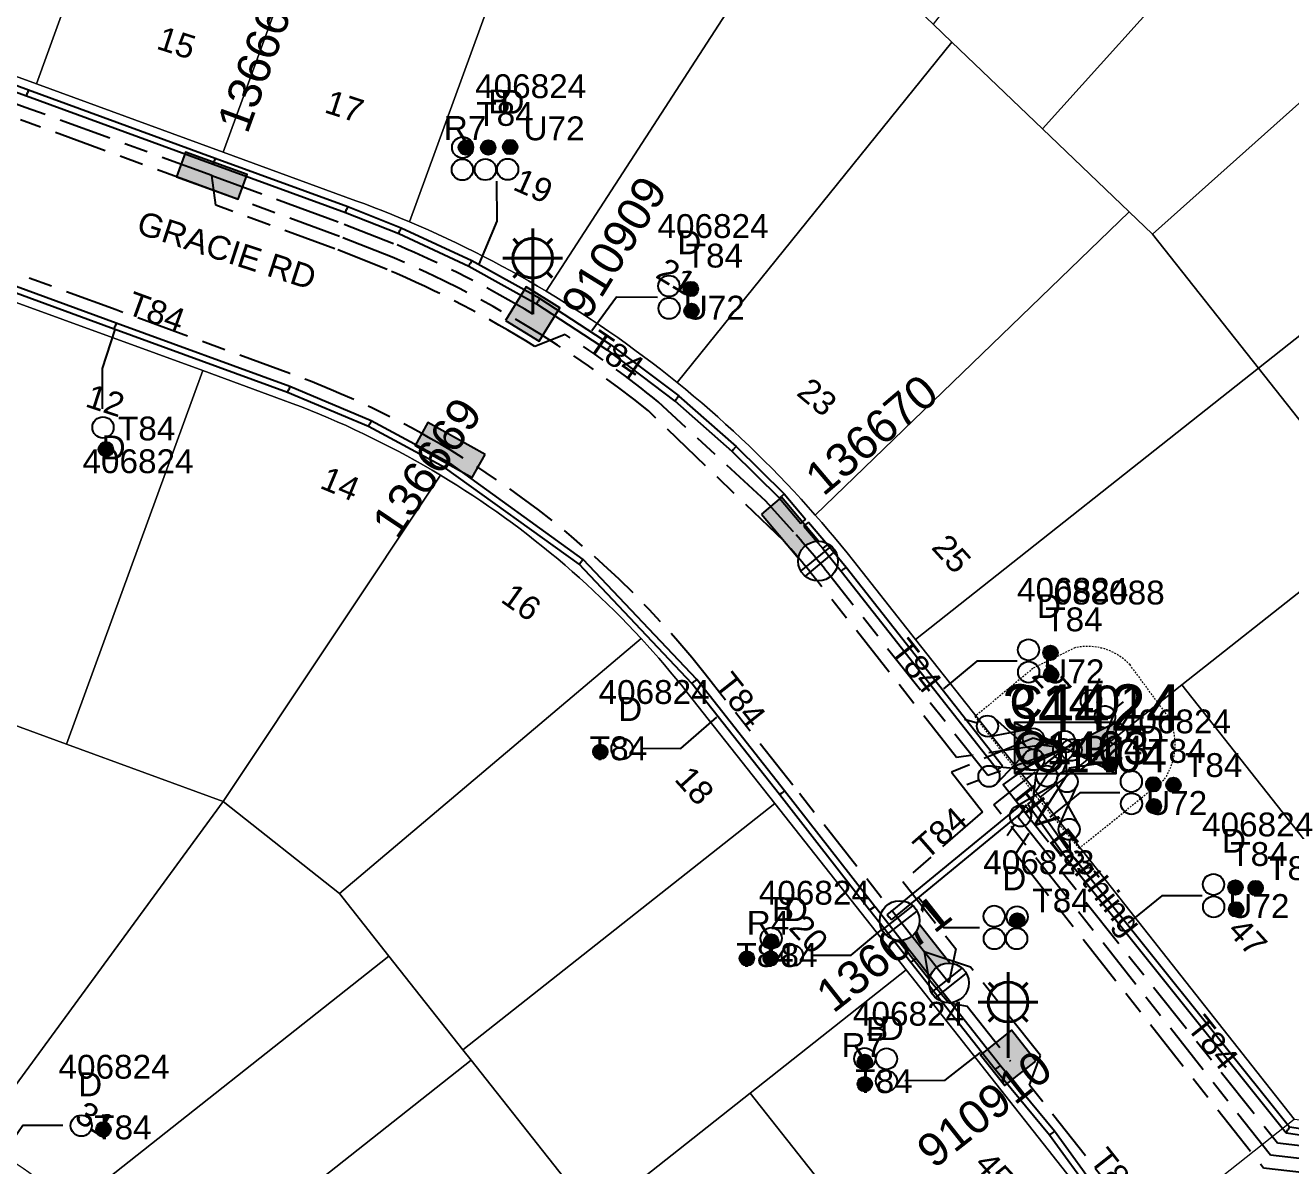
# Model space of a CAD drawing. Header units: metres. Extents: x 289087 to 291245, y 6227587 to 6229773.
# Drawn here: x 290317.5 to 290413, y 6228969.1 to 6229055.2 of the extents above; entities that cross this region are included whole.
import ezdxf
from ezdxf.enums import TextEntityAlignment as Align

# ---------------------------------------------------------------- set-up
doc = ezdxf.new("R2010")
doc.units = ezdxf.units.M
for name, pattern in [('Cable Exist UG', [8.2, 4, -1.2, 1.8, -1.2]), ('HIDDEN', [0.375, 0.25, -0.125]), ('HIDDEN2', [0.1875, 0.125, -0.0625])]:
    doc.linetypes.add(name, pattern=pattern)
for name, color, linetype in [('_User Ducts Config', 7, 'Continuous'), ('Duct_SP_EXT', 7, 'Continuous'), ('Equip_HV_EXT', 7, 'Continuous'), ('Equip_LV_EXT', 7, 'Continuous'), ('Equip_SP_SL_EXT', 7, 'Continuous'), ('Mains_HV_EXT', 7, 'Continuous'), ('Mains_LV_EXT', 7, 'Continuous'), ('Mains_LV_SL_EXT', 7, 'Continuous'), ('Sub_SP_EXT', 7, 'Continuous'), ('SupportsUG_SP_LV_EXT', 7, 'Continuous'), ('SupportsUG_SP_LV_SL_EXT', 7, 'Continuous')]:
    doc.layers.add(name, color=color, linetype=linetype)
for name, color, linetype, lineweight in [('Cadastre Land Parcels_SP_EXT', 9, 'Continuous', 5), ('Cadastre Other Property_SP_EXT', 9, 'HIDDEN', 5), ('Cadastre Roads_SP_EXT', 9, 'Continuous', 5)]:
    doc.layers.add(name, color=color, linetype=linetype, lineweight=lineweight)
doc.styles.add('COLUMN_LABEL', font='arial.ttf')
doc.styles.add('iecARIAL', font='arial.ttf', dxfattribs={"height": 2})
doc.styles.add('POLE_LABEL', font='arial.ttf')
doc.styles.get("Standard").update_dxf_attribs({"font": 'arial.ttf'})
doc.styles.add('SWITCH_LABEL', font='arial.ttf', dxfattribs={"height": 2.5})
doc.linetypes.add('Cable E UG', pattern='A,6,-0.5,["E",Standard,S=1.7,R=0,X=0.5,Y=-1],-2.9', length=9.4)

# ---------------------------------------------------------------- blocks, each defined once
blk = doc.blocks.new('SUB_PADMOUNT_EXT')
for points in [[(0, 0), (-3.84, 1.92), (-3.84, -1.92)], [(0, 0), (3.84, 1.92), (3.84, -1.92)]]:
    blk.add_hatch(color=256).paths.add_polyline_path(points)
for p, q in [((3.84, 1.92), (-3.84, -1.92)), ((-3.84, 1.92), (3.84, -1.92))]:
    blk.add_line(p, q)
blk.add_lwpolyline([(-3.84, -1.92), (3.84, -1.92), (3.84, 1.92), (-3.84, 1.92)], close=True)
for tag, height, flags, p in [('ASSET_NUM', 3.5, 8, (2, 2)), ('STREET_CODE', 0.2, 9, (1.5, 0)), ('OPERATING_VOLTAGE', 0.2, 9, (1.5, -0.6)), ('ORIENTATION', 0.2, 9, (1.5, -0.8)), ('OWNED_BY', 0.2, 9, (1.5, -1)), ('CONSTRUCTED_VOLTAGE', 0.2, 9, (1.5, -0.2)), ('NO_PHASES', 0.2, 9, (1.5, -0.4)), ('OPERATED_BY', 0.2, 9, (1.5, -1.2)), ('SECONDARY_VOLTAGE', 0.2, 9, (1.5, -1.6)), ('STATE', 0.2, 9, (1.5, -1.8)), ('MAINTAINED_BY', 0.2, 9, (1.5, -1.4)), ('PARENT', 0.2, 9, (1.5, -2)), ('SUBSTATION_TYPE', 0.2, 9, (1.5, -2.2)), ('USAGE', 0.2, 9, (1.5, -2.4)), ('LEGEND', 0.2, 9, (1.5, -2.6)), ('LOCATION', 0.2, 9, (1.5, -2.8)), ('Z', 0.2, 1, (1.5, -3.6)), ('STREETNAME', 0.2, 9, (1.5, -3)), ('SUBURB', 0.2, 9, (1.5, -3.2)), ('NOTES', 0.2, 9, (1.5, -3.4))]:
    blk.add_attdef(tag, text='', height=height, dxfattribs=dict(flags=flags)).set_placement(p, align=Align.MIDDLE_LEFT)
blk = doc.blocks.new('COLUMN_EXT')
blk.add_hatch(color=256).paths.add_polyline_path([(-1.485, 1.485), (-1.485, -1.485), (1.485, -1.485), (1.485, 1.485)])
blk.add_lwpolyline([(-1.485, -1.485), (1.485, -1.485), (1.485, 1.485), (-1.485, 1.485)], close=True)
for tag, height, style, flags, p in [('ASSET_NUM', 2.5, 'COLUMN_LABEL', 8, (2, 2)), ('STRUCTURE_PLANT_NUMBER', 0.2, 'POLE_LABEL', 9, (1.813, 0.031)), ('STREET_CODE', 0.2, 'COLUMN_LABEL', 9, (1.813, -0.2))]:
    blk.add_attdef(tag, text='', height=height, dxfattribs=dict(style=style, flags=flags)).set_placement(p, align=Align.MIDDLE_LEFT)
at = {"flags": 9}
for tag, p in [('OWNED_BY', (1.813, -0.6)), ('STATE', (1.813, -0.8)), ('COLUMN_TYPE', (1.813, -0.4)), ('USAGE', (1.813, -1)), ('STREETNAME', (1.813, -1.6)), ('SUBURB', (1.813, -1.8)), ('LEGEND', (1.813, -1.2)), ('LOCATION', (1.813, -1.4)), ('NOTES', (1.813, -2))]:
    blk.add_attdef(tag, text='', height=0.2, dxfattribs=at).set_placement(p, align=Align.MIDDLE_LEFT)
at = {"flags": 1}
blk.add_attdef('Z', (1.813, -2.351), '', height=0.2, dxfattribs=at)
blk = doc.blocks.new('PILLAR_EXT')
blk.add_hatch(color=256).paths.add_polyline_path([(-2.475, 0.99), (-2.475, -0.99), (2.475, -0.99), (2.475, 0.99)])
blk.add_lwpolyline([(-2.475, -0.99), (2.475, -0.99), (2.475, 0.99), (-2.475, 0.99)], close=True)
at = {"style": 'iecARIAL', "flags": 8}
blk.add_attdef('ASSET_NUM', (1.5, 3.5), '', height=2.5, dxfattribs=at)
for tag, p, flags in [('OWNED_BY', (0, -0.2), 9), ('STATE', (0, -0.4), 9), ('SUPPORT_TYPE', (0, -0.6), 9), ('USAGE', (0, -0.8), 9), ('LEGEND', (0, -1), 9), ('STREETNAME', (0, -1.8), 9), ('SUBURB', (0, -2), 1), ('LOCATION', (0, -1.2), 9), ('NOTES', (0, -1.4), 9), ('PARENT', (0, -1.6), 9)]:
    blk.add_attdef(tag, p, '', height=0.2, dxfattribs=dict(flags=flags))
blk = doc.blocks.new('DUCT_EXT')
blk.add_circle((0, 0.8), 0.8)
at = {"flags": 1}
blk.add_attdef('Z', (0, 0), '', height=0.2, dxfattribs=at)
at = {"flags": 9}
for tag, p in [('DUCT_CODE', (0, 0)), ('XSECT_TYPE', (0, -0.2)), ('STATE', (0, -0.6)), ('FB_REFERENCE', (0, -0.4)), ('NOTES', (0, -0.8))]:
    blk.add_attdef(tag, text='', height=0.2, dxfattribs=at).set_placement(p, align=Align.MIDDLE_LEFT)
blk = doc.blocks.new('SL_LANTERN_EXT')
at = {"lineweight": 40}
for p, q in [((0, 1.968), (0, 6.468)), ((-1.459, 5.676), (-1.061, 5.278)), ((1.458, 5.676), (1.06, 5.278)), ((-2.25, 4.218), (2.25, 4.218)), ((-1.459, 2.759), (-1.061, 3.157)), ((1.458, 2.759), (1.06, 3.157)), ((0, 0), (0, 2.721))]:
    blk.add_line(p, q, dxfattribs=at)
blk.add_circle((0, 4.218), 1.5, dxfattribs=at)
at = {"style": 'iecARIAL', "flags": 9}
blk.add_attdef('ASSET_NUM', (1.5, 1.5), '', height=2.5, dxfattribs=at)
for tag, p, height, flags in [('CONSTRUCTED_VOLTAGE', (0.981, -0.653), 0.2, 9), ('CONTROL_TYPE', (0.981, -0.853), 0.2, 9), ('LANTERN_PURPOSE', (0.981, -1.053), 0.2, 9), ('LNUMBER', (2.181, -3.253), 2.5, 8), ('OPERATING_VOLTAGE', (0.981, -1.653), 0.2, 9), ('ORIENTATION', (0.981, -1.853), 0.2, 9), ('OWNED_BY', (0.981, -2.053), 0.2, 9), ('LANTERN_TYPE', (0.981, -1.253), 0.2, 9), ('NO_PHASES', (0.981, -1.453), 0.2, 9), ('STATE', (0.981, -2.253), 0.2, 9), ('CEXIST', (0.981, -2.653), 0.2, 9), ('CNEW', (0.981, -2.853), 0.2, 9), ('CNUMBER', (0.981, -3.053), 0.2, 9), ('USAGE', (0.981, -2.453), 0.2, 9), ('CREMOVE', (0.981, -3.253), 0.2, 9), ('CREPLACE', (0.981, -3.453), 0.2, 9), ('LKINGHEIGHT', (0.981, -3.653), 0.2, 9), ('LBRACKET', (0.981, -3.853), 0.2, 9), ('LBRACKETVOCAB', (0.981, -4.053), 0.2, 9), ('LCATEGORY', (0.981, -4.253), 0.2, 9), ('LCHARGE1', (0.981, -4.453), 0.2, 9), ('LCHARGE1PERCENT', (0.981, -4.653), 0.2, 9), ('LCHARGE2', (0.981, -4.853), 0.2, 9), ('LCHARGE2PERCENT', (0.981, -5.053), 0.2, 9), ('LCHARGE3', (0.981, -5.253), 0.2, 9), ('LCHARGE3PERCENT', (0.981, -5.453), 0.2, 9), ('LEXIST', (0.981, -5.653), 0.2, 9), ('LLAMP', (0.981, -5.853), 0.2, 9), ('LLAMPVOCAB', (0.981, -6.053), 0.2, 9), ('LMAST', (0.981, -6.253), 0.2, 9), ('LMASTVOCAB', (0.981, -6.453), 0.2, 9), ('LNEW', (0.981, -6.653), 0.2, 9), ('LANTNUMBER', (0.981, -6.853), 0.2, 9), ('LOUTREACH', (0.981, -7.253), 0.2, 9), ('LOUTREACHVOCAB', (0.981, -7.453), 0.2, 9), ('LRATECODE', (0.981, -7.653), 0.2, 9), ('LREMOVE', (0.981, -7.853), 0.2, 9), ('LREPLACE', (0.981, -8.053), 0.2, 9), ('LTYPE', (0.981, -8.253), 0.2, 9), ('LTYPEVOCAB', (0.981, -8.453), 0.2, 9), ('LEGEND', (0.981, -8.653), 0.2, 9), ('STREETNAME', (0.981, -9.253), 0.2, 9), ('SUBURB', (0.981, -9.453), 0.2, 1), ('LOCATION', (0.981, -8.853), 0.2, 9), ('NOTES', (0.981, -9.053), 0.2, 9)]:
    blk.add_attdef(tag, p, '', height=height, dxfattribs=dict(flags=flags))
blk = doc.blocks.new('LV_UG_DFUSE_CLOSED_EXT')
for points in [[(1, 0), (0, 0)], [(5.04, 0.726), (2.156, -0.717)], [(5.049, -0.707), (2.156, 0.717)], [(6.2, 0.013), (7.2, 0.013)]]:
    blk.add_lwpolyline(points)
for centre in [(1.8, 0), (5.4, 0.011)]:
    blk.add_circle(centre, 0.8)
at = {"flags": 9}
for tag, p in [('ACTUAL_STATUS', (0, 0)), ('OPERATING_VOLTAGE', (0, -0.6)), ('ORIENTATION', (0, -0.8)), ('STATE', (0, -1)), ('CONSTRUCTED_VOLTAGE', (0, -0.2)), ('NO_PHASES', (0, -0.4)), ('SWITCH_TYPE', (0, -1.2)), ('USAGE', (0, -1.4)), ('NOTES', (0, -1.6))]:
    blk.add_attdef(tag, text='', height=0.2, dxfattribs=at).set_placement(p, align=Align.MIDDLE_LEFT)
at = {"flags": 1}
blk.add_attdef('Z', (0, 0), '', height=0.2, dxfattribs=at)
blk = doc.blocks.new('LV_UG_LINKS_CLOSED_EXT')
blk.add_wipeout([(-1.056, 1.057), (-1.18, 0.916), (-1.286, 0.761), (-1.371, 0.594), (-1.435, 0.417), (-1.476, 0.234), (-1.493, 0.047), (-1.487, -0.14), (-1.458, -0.326), (-1.406, -0.506), (-1.331, -0.678), (-1.236, -0.839), (-1.121, -0.988), (-0.988, -1.12), (-0.84, -1.235), (-0.679, -1.331), (-0.506, -1.406), (-0.326, -1.458), (-0.141, -1.487), (0.047, -1.493), (0.233, -1.476), (0.416, -1.435), (0.593, -1.371), (0.76, -1.286), (0.915, -1.181), (1.056, -1.057), (1.18, -0.916), (1.286, -0.761), (1.371, -0.594), (1.435, -0.417), (1.476, -0.234), (1.493, -0.047), (1.487, 0.14), (1.458, 0.326), (1.406, 0.506), (1.331, 0.678), (1.236, 0.839), (1.121, 0.988), (0.988, 1.12), (0.84, 1.235), (0.679, 1.331), (0.506, 1.406), (0.326, 1.458), (0.141, 1.487), (-0.047, 1.493), (-0.233, 1.476), (-0.416, 1.435), (-0.593, 1.371), (-0.76, 1.286), (-0.915, 1.181)])
for p, q in [((-0.25, -1.479), (-0.25, 1.479)), ((0.25, -1.479), (0.25, 1.479))]:
    blk.add_line(p, q)
blk.add_circle((0, 0), 1.5)
at = {"flags": 9}
for tag, p in [('ACTUAL_STATUS', (0, 0)), ('OPERATING_VOLTAGE', (0, -0.6)), ('ORIENTATION', (0, -0.8)), ('STATE', (0, -1)), ('CONSTRUCTED_VOLTAGE', (0, -0.2)), ('NO_PHASES', (0, -0.4)), ('SWITCH_TYPE', (0, -1.2)), ('USAGE', (0, -1.4)), ('NOTES', (0, -1.6))]:
    blk.add_attdef(tag, text='', height=0.2, dxfattribs=at).set_placement(p, align=Align.MIDDLE_LEFT)
at = {"flags": 1}
blk.add_attdef('Z', (0, 0), '', height=0.2, dxfattribs=at)
blk = doc.blocks.new('SWG_HOLEC_SU_EXT')
blk.add_line((1.8, -2), (5.8, -2))
for points in [[(1, 0), (0, 0)], [(6.6, 0), (7.6, 0)]]:
    blk.add_lwpolyline(points)
for points in [[(1.8, -0.8, 1), (1.8, 0.8, 1)], [(5.8, -0.8, 1), (5.8, 0.8, 1)]]:
    blk.add_lwpolyline(points, format="xyb", close=True)
at = {"style": 'SWITCH_LABEL', "flags": 8}
blk.add_attdef('ASSET_NUM', text='', height=2.5, rotation=179.95437, dxfattribs=at).set_placement((-2.4, 0), align=Align.MIDDLE_LEFT)
at = {"flags": 1}
blk.add_attdef('Z', (0, 0), '', height=0.2, dxfattribs=at)
at = {"flags": 9}
for tag, p in [('ACTUAL_STATUS', (0, -0.4)), ('OPERATING_VOLTAGE', (0, -1)), ('CONSTRUCTED_VOLTAGE', (0, -0.6)), ('NO_PHASES', (0, -0.8)), ('ORIENTATION', (0, -1.2)), ('OWNED_BY', (0, -1.4)), ('STATE', (0, -1.8)), ('SWITCH_TYPE', (0, -2)), ('PARENT', (0, -1.6)), ('STREETNAME', (0, -2.6)), ('SUBURB', (0, -2.8)), ('USAGE', (0, -2.2)), ('LOCATION', (0, -2.4)), ('NOTES', (0, -3))]:
    blk.add_attdef(tag, text='', height=0.2, dxfattribs=at).set_placement(p, align=Align.MIDDLE_LEFT)
at = {"style": 'SWITCH_LABEL', "flags": 9}
blk.add_attdef('STREET_CODE', text='', height=0.2, dxfattribs=at).set_placement((0, -0.2), align=Align.MIDDLE_LEFT)
blk = doc.blocks.new('CABLE_LARGE_EXT')
h = blk.add_hatch(color=256)
edge = h.paths.add_edge_path()
edge.add_arc((0, 0.55), 0.55, 0, 360)
blk.add_circle((0, 0.55), 0.55)
at = {"flags": 1}
blk.add_attdef('Z', (0, 0), '', height=0.2, dxfattribs=at)
at = {"flags": 9}
for tag, p in [('COND_CODE', (0, 0)), ('XSECT_SIZE', (0, -0.6)), ('STATE', (0, -0.4)), ('FB_REFERENCE', (0, -0.2)), ('NOTES', (0, -0.8))]:
    blk.add_attdef(tag, text='', height=0.2, dxfattribs=at).set_placement(p, align=Align.MIDDLE_LEFT)

msp = doc.modelspace()

# ---------------------------------------------------------------- linework, layer by layer
at = {"layer": '_User Ducts Config'}
for points in [[(290353.105, 6229043.432), (290353.114, 6229040.403), (290351.764, 6229037.164)], [(290365.238, 6229034.653), (290362.142, 6229034.678), (290360.29, 6229032.136)], [(290323.354, 6229026.234), (290323.37, 6229029.283), (290324.31, 6229032.233)], [(290392.374, 6229007.207), (290389.345, 6229007.198), (290386.828, 6229005.114)], [(290363.961, 6229000.633), (290367.01, 6229000.617), (290369.718, 6229002.977)], [(290400.134, 6228997.276), (290397.105, 6228997.267), (290394.85, 6228995.445)], [(290389.541, 6228987.088), (290386.852, 6228987.088), (290384.943, 6228989.348)], [(290406.336, 6228989.499), (290403.306, 6228989.491), (290400.772, 6228987.424)], [(290376.815, 6228985.032), (290379.864, 6228985.016), (290382.188, 6228986.992)], [(290383.916, 6228975.563), (290386.945, 6228975.595), (290389.615, 6228977.68)], [(290320.368, 6228972.161), (290317.338, 6228972.161), (290315.435, 6228969.397)]]:
    msp.add_lwpolyline(points, dxfattribs=at)
at = {"layer": 'Cadastre Land Parcels_SP_EXT', "linetype": 'Continuous'}
for points in [[(290329.621, 6229081.798), (290317.88, 6229086.088), (290315.532, 6229086.946), (290304.3, 6229055.909), (290318.389, 6229050.759), (290329.621, 6229081.798)], [(290417.786, 6229073.458), (290417.049, 6229074.392), (290416.602, 6229074.953), (290416.148, 6229075.508), (290415.689, 6229076.06), (290415.223, 6229076.606), (290414.752, 6229077.146), (290414.274, 6229077.683), (290413.792, 6229078.213), (290413.304, 6229078.739), (290412.81, 6229079.259), (290412.309, 6229079.774), (290411.805, 6229080.284), (290411.295, 6229080.788), (290410.779, 6229081.287), (290410.257, 6229081.779), (290409.731, 6229082.267), (290409.2, 6229082.749), (290408.664, 6229083.225), (290408.122, 6229083.695), (290386.049, 6229055.263), (290387.452, 6229053.922), (290394.292, 6229047.384), (290417.786, 6229073.458)], [(290343.795, 6229076.617), (290341.362, 6229077.507), (290329.621, 6229081.798), (290318.389, 6229050.759), (290332.478, 6229045.609), (290343.795, 6229076.617)], [(290357.885, 6229071.467), (290355.451, 6229072.357), (290343.795, 6229076.617), (290332.478, 6229045.609), (290342.486, 6229041.952), (290343.165, 6229041.701), (290343.842, 6229041.443), (290344.517, 6229041.18), (290345.19, 6229040.91), (290345.86, 6229040.636), (290346.527, 6229040.355), (290357.885, 6229071.467)], [(290427.256, 6229061.466), (290417.786, 6229073.458), (290394.292, 6229047.384), (290400.851, 6229041.115), (290402.608, 6229039.435), (290427.256, 6229061.466)], [(290375.642, 6229064.157), (290367.663, 6229067.893), (290357.885, 6229071.467), (290346.527, 6229040.355), (290347.237, 6229040.049), (290347.944, 6229039.739), (290348.648, 6229039.421), (290349.35, 6229039.097), (290350.048, 6229038.765), (290350.743, 6229038.428), (290351.435, 6229038.085), (290352.124, 6229037.735), (290352.809, 6229037.379), (290353.492, 6229037.017), (290354.171, 6229036.648), (290354.846, 6229036.274), (290355.519, 6229035.893), (290356.187, 6229035.506), (290356.852, 6229035.113), (290375.642, 6229064.157)], [(290387.452, 6229053.922), (290386.049, 6229055.263), (290377.807, 6229063.143), (290375.642, 6229064.157), (290356.852, 6229035.113), (290357.541, 6229034.699), (290358.224, 6229034.278), (290358.904, 6229033.85), (290359.579, 6229033.416), (290360.25, 6229032.976), (290360.917, 6229032.53), (290361.58, 6229032.077), (290362.239, 6229031.618), (290362.893, 6229031.153), (290363.543, 6229030.681), (290364.188, 6229030.204), (290364.829, 6229029.72), (290365.465, 6229029.231), (290366.096, 6229028.735), (290366.724, 6229028.234), (290387.452, 6229053.922)], [(290436.485, 6229049.779), (290427.256, 6229061.466), (290402.608, 6229039.435), (290410.6, 6229029.313), (290436.485, 6229049.779)], [(290400.851, 6229041.115), (290394.292, 6229047.384), (290387.452, 6229053.922), (290366.724, 6229028.234), (290367.346, 6229027.725), (290367.964, 6229027.212), (290368.577, 6229026.692), (290369.186, 6229026.166), (290369.788, 6229025.636), (290370.387, 6229025.099), (290370.979, 6229024.556), (290371.567, 6229024.008), (290372.15, 6229023.455), (290372.727, 6229022.896), (290373.298, 6229022.332), (290373.865, 6229021.761), (290374.427, 6229021.186), (290374.983, 6229020.606), (290375.532, 6229020.02), (290376.077, 6229019.429), (290376.617, 6229018.833), (290377.15, 6229018.233), (290400.851, 6229041.115)], [(290425.058, 6229021.412), (290435.177, 6229029.413), (290445.884, 6229037.878), (290436.485, 6229049.779), (290410.6, 6229029.313), (290419.998, 6229017.411), (290425.058, 6229021.412)], [(290410.6, 6229029.313), (290402.608, 6229039.435), (290400.851, 6229041.115), (290377.15, 6229018.233), (290377.641, 6229017.669), (290378.128, 6229017.101), (290378.609, 6229016.528), (290379.086, 6229015.952), (290379.556, 6229015.372), (290380.023, 6229014.787), (290384.713, 6229008.847), (290410.6, 6229029.313)], [(290330.932, 6229029.128), (290316.843, 6229034.278), (290306.555, 6229006.089), (290315.629, 6229002.772), (290320.643, 6229000.939), (290330.932, 6229029.128)], [(290404.819, 6229005.411), (290414.939, 6229013.411), (290419.998, 6229017.411), (290410.6, 6229029.313), (290384.713, 6229008.847), (290394.112, 6228996.946), (290404.819, 6229005.411)], [(290348.857, 6229021.244), (290348.229, 6229021.617), (290347.595, 6229021.984), (290346.959, 6229022.344), (290346.319, 6229022.697), (290345.675, 6229023.044), (290345.028, 6229023.384), (290344.376, 6229023.716), (290343.721, 6229024.042), (290343.063, 6229024.36), (290342.402, 6229024.672), (290341.737, 6229024.977), (290341.07, 6229025.274), (290340.398, 6229025.566), (290339.725, 6229025.849), (290339.047, 6229026.126), (290338.368, 6229026.395), (290337.685, 6229026.656), (290337, 6229026.911), (290330.932, 6229029.128), (290320.643, 6229000.939), (290332.478, 6228996.613), (290348.857, 6229021.244)], [(290364.009, 6229008.91), (290363.514, 6229009.441), (290363.012, 6229009.966), (290362.506, 6229010.487), (290361.994, 6229011.002), (290361.477, 6229011.511), (290360.954, 6229012.015), (290360.426, 6229012.514), (290359.893, 6229013.007), (290359.355, 6229013.494), (290358.812, 6229013.976), (290358.264, 6229014.452), (290357.71, 6229014.922), (290357.152, 6229015.386), (290356.589, 6229015.844), (290356.021, 6229016.297), (290355.449, 6229016.744), (290354.871, 6229017.184), (290354.29, 6229017.618), (290353.703, 6229018.046), (290353.113, 6229018.469), (290352.517, 6229018.884), (290351.918, 6229019.293), (290351.314, 6229019.697), (290350.705, 6229020.093), (290350.093, 6229020.482), (290349.477, 6229020.867), (290348.857, 6229021.244), (290332.478, 6228996.613), (290341.239, 6228989.672), (290364.009, 6229008.91)], [(290436.606, 6228985.973), (290414.939, 6229013.411), (290404.819, 6229005.411), (290426.487, 6228977.973), (290436.606, 6228985.973)], [(290374.091, 6228996.475), (290367.469, 6229004.861), (290367.054, 6229005.382), (290366.633, 6229005.897), (290366.208, 6229006.41), (290365.778, 6229006.919), (290365.343, 6229007.423), (290364.903, 6229007.923), (290364.459, 6229008.418), (290364.009, 6229008.91), (290341.239, 6228989.672), (290344.971, 6228984.945), (290350.557, 6228977.873), (290374.091, 6228996.475)], [(290426.487, 6228977.973), (290404.819, 6229005.411), (290394.112, 6228996.946), (290413.301, 6228972.647), (290418.917, 6228971.988), (290426.487, 6228977.973)], [(290332.478, 6228996.613), (290320.643, 6229000.939), (290315.629, 6229002.772), (290305.343, 6228974.581), (290309.245, 6228973.155), (290309.711, 6228972.98), (290310.176, 6228972.8), (290310.638, 6228972.613), (290311.097, 6228972.419), (290311.554, 6228972.219), (290312.008, 6228972.013), (290312.458, 6228971.8), (290312.907, 6228971.581), (290313.351, 6228971.356), (290313.793, 6228971.126), (290332.478, 6228996.613)], [(290344.971, 6228984.945), (290341.239, 6228989.672), (290332.478, 6228996.613), (290313.793, 6228971.126), (290314.252, 6228970.878), (290314.708, 6228970.623), (290315.16, 6228970.36), (290315.609, 6228970.091), (290316.053, 6228969.817), (290316.493, 6228969.535), (290316.929, 6228969.247), (290317.361, 6228968.953), (290317.79, 6228968.653), (290318.213, 6228968.346), (290318.632, 6228968.033), (290319.046, 6228967.715), (290319.456, 6228967.39), (290319.86, 6228967.06), (290320.259, 6228966.722), (290320.654, 6228966.38), (290321.045, 6228966.033), (290344.971, 6228984.945)], [(290372.244, 6228974.613), (290384.011, 6228983.914), (290374.091, 6228996.475), (290350.557, 6228977.873), (290351.171, 6228977.094), (290358.92, 6228967.283), (290360.476, 6228965.311), (290372.244, 6228974.613)], [(290351.171, 6228977.094), (290350.557, 6228977.873), (290344.971, 6228984.945), (290321.045, 6228966.033), (290321.414, 6228965.694), (290321.778, 6228965.351), (290322.137, 6228965.001), (290322.492, 6228964.648), (290322.841, 6228964.289), (290323.185, 6228963.926), (290323.525, 6228963.558), (290323.86, 6228963.185), (290324.189, 6228962.808), (290324.512, 6228962.425), (290324.831, 6228962.039), (290325.144, 6228961.648), (290327.636, 6228958.493), (290351.171, 6228977.094)], [(290400.091, 6228957.101), (290400.749, 6228962.72), (290384.011, 6228983.914), (290372.244, 6228974.613), (290391.462, 6228950.279), (290400.091, 6228957.101)], [(290358.92, 6228967.283), (290351.171, 6228977.094), (290327.636, 6228958.493), (290335.386, 6228948.679), (290358.92, 6228967.283)], [(290391.462, 6228950.279), (290372.244, 6228974.613), (290360.476, 6228965.311), (290365.12, 6228959.431), (290371.32, 6228951.58), (290379.695, 6228940.974), (290391.462, 6228950.279)]]:
    msp.add_lwpolyline(points, close=True, dxfattribs=at)
at = {"layer": 'Cadastre Other Property_SP_EXT', "linetype": 'HIDDEN2'}
msp.add_lwpolyline([(290389.202, 6229003.023), (290393.664, 6228997.19), (290397.057, 6228993.072), (290403.512, 6228998.304), (290403.512, 6228998.304, 0.25418), (290403.907, 6229002.863), (290403.907, 6229002.863), (290400.902, 6229006.922), (290400.902, 6229006.922, 0.266575), (290396.738, 6229008.214), (290396.738, 6229008.214), (290393.575, 6229006.659), (290389.202, 6229003.023)], format="xyb", close=True, dxfattribs=at)
at = {"layer": 'Cadastre Roads_SP_EXT', "linetype": 'Continuous'}
msp.add_lwpolyline([(290316.843, 6229034.278), (290330.932, 6229029.128), (290337, 6229026.911), (290337.685, 6229026.656), (290338.368, 6229026.395), (290339.047, 6229026.126), (290339.725, 6229025.849), (290340.398, 6229025.566), (290341.07, 6229025.274), (290341.737, 6229024.977), (290342.402, 6229024.672), (290343.063, 6229024.36), (290343.721, 6229024.042), (290344.376, 6229023.716), (290345.028, 6229023.384), (290345.675, 6229023.044), (290346.319, 6229022.697), (290346.959, 6229022.344), (290347.595, 6229021.984), (290348.228, 6229021.617), (290348.857, 6229021.244), (290349.477, 6229020.867), (290350.093, 6229020.482), (290350.705, 6229020.093), (290351.315, 6229019.697), (290351.918, 6229019.293), (290352.517, 6229018.884), (290353.113, 6229018.469), (290353.703, 6229018.046), (290354.29, 6229017.618), (290354.871, 6229017.184), (290355.449, 6229016.744), (290356.021, 6229016.297), (290356.589, 6229015.844), (290357.152, 6229015.386), (290357.71, 6229014.922), (290358.264, 6229014.452), (290358.812, 6229013.976), (290359.355, 6229013.494), (290359.894, 6229013.007), (290360.426, 6229012.514), (290360.954, 6229012.015), (290361.477, 6229011.511), (290361.994, 6229011.002), (290362.506, 6229010.487), (290363.012, 6229009.966), (290363.514, 6229009.441), (290364.009, 6229008.91), (290364.459, 6229008.418), (290364.903, 6229007.923), (290365.343, 6229007.423), (290365.778, 6229006.919), (290366.208, 6229006.41), (290366.633, 6229005.897), (290367.054, 6229005.382), (290367.469, 6229004.861), (290374.091, 6228996.475), (290384.011, 6228983.914), (290400.749, 6228962.72), (290413.301, 6228972.647), (290394.112, 6228996.946), (290384.713, 6229008.847), (290380.023, 6229014.787), (290379.556, 6229015.372), (290379.086, 6229015.952), (290378.609, 6229016.528), (290378.128, 6229017.101), (290377.641, 6229017.669), (290377.15, 6229018.233), (290376.616, 6229018.833), (290376.077, 6229019.429), (290375.532, 6229020.02), (290374.983, 6229020.606), (290374.427, 6229021.186), (290373.865, 6229021.761), (290373.298, 6229022.332), (290372.727, 6229022.896), (290372.15, 6229023.455), (290371.567, 6229024.008), (290370.979, 6229024.556), (290370.387, 6229025.099), (290369.789, 6229025.636), (290369.186, 6229026.166), (290368.577, 6229026.692), (290367.964, 6229027.212), (290367.346, 6229027.725), (290366.724, 6229028.233), (290366.096, 6229028.735), (290365.465, 6229029.231), (290364.829, 6229029.72), (290364.188, 6229030.204), (290363.543, 6229030.681), (290362.893, 6229031.153), (290362.239, 6229031.618), (290361.58, 6229032.077), (290360.917, 6229032.53), (290360.25, 6229032.976), (290359.579, 6229033.416), (290358.904, 6229033.85), (290358.224, 6229034.277), (290357.541, 6229034.699), (290356.853, 6229035.113), (290356.187, 6229035.506), (290355.519, 6229035.893), (290354.846, 6229036.274), (290354.171, 6229036.648), (290353.492, 6229037.017), (290352.809, 6229037.379), (290352.124, 6229037.735), (290351.435, 6229038.085), (290350.743, 6229038.428), (290350.048, 6229038.765), (290349.35, 6229039.097), (290348.648, 6229039.421), (290347.944, 6229039.739), (290347.237, 6229040.049), (290346.527, 6229040.355), (290345.86, 6229040.635), (290345.19, 6229040.91), (290344.517, 6229041.18), (290343.842, 6229041.443), (290343.165, 6229041.701), (290342.486, 6229041.952), (290332.478, 6229045.609), (290318.389, 6229050.759), (290304.3, 6229055.909)], dxfattribs=at)
at = {"layer": 'Duct_SP_EXT'}
for p, q in [((290303.502, 6229055.025), (290317.613, 6229049.865)), ((290303.667, 6229055.476), (290317.778, 6229050.315)), ((290317.778, 6229050.315), (290317.696, 6229050.09)), ((290317.778, 6229050.315), (290331.865, 6229045.162)), ((290317.613, 6229049.865), (290317.696, 6229050.09)), ((290317.613, 6229049.865), (290331.7, 6229044.712)), ((290331.7, 6229044.712), (290331.783, 6229044.937)), ((290331.7, 6229044.712), (290331.783, 6229044.937)), ((290331.7, 6229044.712), (290341.696, 6229041.055)), ((290331.865, 6229045.162), (290331.783, 6229044.937)), ((290331.865, 6229045.162), (290331.783, 6229044.937)), ((290331.865, 6229045.162), (290341.867, 6229041.504)), ((290341.696, 6229041.055), (290341.781, 6229041.28)), ((290341.696, 6229041.055), (290345.722, 6229039.465)), ((290341.867, 6229041.504), (290341.781, 6229041.28)), ((290341.867, 6229041.504), (290345.898, 6229039.912)), ((290324.229, 6229032.265), (290303.123, 6229039.984)), ((290324.394, 6229032.715), (290303.288, 6229040.435)), ((290345.715, 6229039.468), (290345.81, 6229039.689)), ((290345.722, 6229039.465), (290345.81, 6229039.689)), ((290345.898, 6229039.912), (290345.81, 6229039.689)), ((290345.905, 6229039.909), (290345.81, 6229039.689)), ((290345.898, 6229039.912), (290345.905, 6229039.909)), ((290345.905, 6229039.909), (290351.226, 6229037.427)), ((290345.722, 6229039.465), (290345.715, 6229039.468)), ((290345.715, 6229039.468), (290351.008, 6229036.999)), ((290351.008, 6229036.999), (290351.117, 6229037.213)), ((290351.008, 6229036.999), (290356.123, 6229034.165)), ((290351.226, 6229037.427), (290351.117, 6229037.213)), ((290351.226, 6229037.427), (290356.355, 6229034.585)), ((290356.108, 6229034.174), (290356.239, 6229034.375)), ((290356.108, 6229034.174), (290361.458, 6229030.682)), ((290356.123, 6229034.165), (290356.239, 6229034.375)), ((290356.355, 6229034.585), (290356.239, 6229034.375)), ((290356.37, 6229034.576), (290356.239, 6229034.375)), ((290356.37, 6229034.576), (290361.734, 6229031.075)), ((290324.229, 6229032.265), (290324.311, 6229032.49)), ((290337.322, 6229027.476), (290324.229, 6229032.265)), ((290324.394, 6229032.715), (290324.311, 6229032.49)), ((290337.498, 6229027.923), (290324.394, 6229032.715)), ((290361.458, 6229030.682), (290361.596, 6229030.879)), ((290361.458, 6229030.682), (290366.556, 6229026.832)), ((290361.734, 6229031.075), (290361.596, 6229030.879)), ((290361.734, 6229031.075), (290366.846, 6229027.215)), ((290337.317, 6229027.478), (290337.41, 6229027.699)), ((290343.436, 6229024.903), (290337.317, 6229027.478)), ((290337.317, 6229027.478), (290337.322, 6229027.476)), ((290337.322, 6229027.476), (290337.41, 6229027.699)), ((290337.498, 6229027.923), (290337.41, 6229027.699)), ((290337.503, 6229027.921), (290337.41, 6229027.699)), ((290337.503, 6229027.921), (290337.498, 6229027.923)), ((290343.643, 6229025.337), (290337.503, 6229027.921)), ((290366.549, 6229026.837), (290366.701, 6229027.023)), ((290366.556, 6229026.832), (290366.549, 6229026.837)), ((290366.549, 6229026.837), (290370.85, 6229023.042)), ((290366.556, 6229026.832), (290366.701, 6229027.023)), ((290366.846, 6229027.215), (290366.701, 6229027.023)), ((290366.853, 6229027.209), (290366.701, 6229027.023)), ((290366.846, 6229027.215), (290366.853, 6229027.209)), ((290366.853, 6229027.209), (290371.177, 6229023.393)), ((290343.436, 6229024.903), (290343.539, 6229025.12)), ((290349.281, 6229021.757), (290343.436, 6229024.903)), ((290343.643, 6229025.337), (290343.539, 6229025.12)), ((290349.509, 6229022.179), (290343.643, 6229025.337)), ((290370.85, 6229023.042), (290371.013, 6229023.217)), ((290370.85, 6229023.042), (290374.44, 6229019.496)), ((290371.177, 6229023.393), (290371.013, 6229023.217)), ((290371.177, 6229023.393), (290374.792, 6229019.822)), ((290349.255, 6229021.773), (290349.395, 6229021.968)), ((290359.32, 6229014.517), (290349.255, 6229021.773)), ((290349.281, 6229021.757), (290349.395, 6229021.968)), ((290349.509, 6229022.179), (290349.395, 6229021.968)), ((290349.535, 6229022.163), (290349.395, 6229021.968)), ((290359.638, 6229014.88), (290349.535, 6229022.163)), ((290374.44, 6229019.496), (290374.616, 6229019.659)), ((290374.792, 6229019.822), (290374.616, 6229019.659)), ((290374.792, 6229019.822), (290376.414, 6229017.915)), ((290374.44, 6229019.496), (290376.048, 6229017.604)), ((290376.048, 6229017.604), (290376.231, 6229017.759)), ((290376.414, 6229017.915), (290376.231, 6229017.759)), ((290376.278, 6229017.39), (290376.46, 6229017.546)), ((290376.642, 6229017.702), (290376.46, 6229017.546)), ((290359.638, 6229014.88), (290359.479, 6229014.699)), ((290368.203, 6229005.826), (290359.638, 6229014.88)), ((290359.32, 6229014.517), (290359.479, 6229014.699)), ((290367.84, 6229005.511), (290359.32, 6229014.517)), ((290367.833, 6229005.52), (290368.022, 6229005.668)), ((290374.453, 6228997.133), (290367.833, 6229005.52)), ((290367.833, 6229005.52), (290367.84, 6229005.511)), ((290367.84, 6229005.511), (290368.022, 6229005.668)), ((290368.203, 6229005.826), (290368.022, 6229005.668)), ((290368.21, 6229005.817), (290368.022, 6229005.668)), ((290368.21, 6229005.817), (290368.203, 6229005.826)), ((290374.83, 6228997.43), (290368.21, 6229005.817)), ((290390.906, 6228999.009), (290391.095, 6228999.157)), ((290391.284, 6228999.305), (290391.095, 6228999.157)), ((290374.453, 6228997.133), (290374.641, 6228997.282)), ((290374.83, 6228997.43), (290374.641, 6228997.282)), ((290392.665, 6228996.344), (290392.817, 6228996.158)), ((290392.969, 6228995.973), (290392.817, 6228996.158)), ((290393.202, 6228996.424), (290393.398, 6228996.563)), ((290393.202, 6228996.424), (290396.085, 6228992.36)), ((290393.594, 6228996.702), (290393.398, 6228996.563)), ((290393.594, 6228996.702), (290396.469, 6228992.65)), ((290396.085, 6228992.36), (290396.277, 6228992.505)), ((290396.085, 6228992.36), (290412.694, 6228971.608)), ((290396.469, 6228992.65), (290396.277, 6228992.505)), ((290396.469, 6228992.65), (290412.95, 6228972.056)), ((290384.359, 6228984.467), (290384.547, 6228984.616)), ((290384.359, 6228984.467), (290384.547, 6228984.616)), ((290391.1, 6228976.702), (290390.915, 6228976.549)), ((290391.103, 6228976.698), (290390.915, 6228976.549)), ((290395.21, 6228971.734), (290391.1, 6228976.702)), ((290390.726, 6228976.4), (290390.915, 6228976.549)), ((290390.73, 6228976.396), (290390.915, 6228976.549)), ((290394.83, 6228971.44), (290390.73, 6228976.396)), ((290412.95, 6228972.056), (290412.822, 6228971.832)), ((290412.95, 6228972.056), (290418.686, 6228971.211)), ((290394.83, 6228971.44), (290395.02, 6228971.587)), ((290401.296, 6228962.545), (290394.83, 6228971.44)), ((290395.21, 6228971.734), (290395.02, 6228971.587)), ((290401.805, 6228962.662), (290395.21, 6228971.734)), ((290412.694, 6228971.608), (290412.822, 6228971.832)), ((290412.694, 6228971.608), (290418.616, 6228970.737))]:
    msp.add_line(p, q, dxfattribs=at)
at = {"layer": 'Mains_HV_EXT', "linetype": 'Cable E UG'}
for points in [[(290394.025, 6228999.826), (290391.337, 6228997.897), (290391.337, 6228997.897), (290393.268, 6228995.43)], [(290393.268, 6228995.43), (290394.76, 6228993.562)]]:
    msp.add_lwpolyline(points, dxfattribs=at)
at = {"layer": 'Mains_LV_EXT', "linetype": 'Cable Exist UG'}
for points in [[(290331.615, 6229043.841), (290317.526, 6229048.993), (290305.887, 6229053.25), (290303.888, 6229051.864), (290289.57, 6229057.102), (290289.432, 6229059.268)], [(290396.03, 6229000.651), (290396.12, 6228998.556), (290392.279, 6228992.67), (290392.279, 6228992.67), (290410.977, 6228968.981), (290419.887, 6228967.934), (290428.759, 6228974.941), (290428.759, 6228974.941), (290438.885, 6228982.934), (290448.164, 6228990.261), (290450.474, 6228989.517), (290460.36, 6228997.323), (290467.934, 6229003.304), (290469.731, 6229004.723), (290470.351, 6229010.329), (290470.351, 6229010.329), (290484.304, 6229021.346)], [(290396.03, 6229000.651), (290392.467, 6228995.439), (290392.467, 6228995.439), (290412.034, 6228970.87), (290417.118, 6228970.273), (290419.912, 6228968.665), (290421.794, 6228970.179), (290421.832, 6228972.019), (290427.52, 6228976.511)]]:
    msp.add_lwpolyline(points, dxfattribs=at)
for points in [[(290349.587, 6229023.144, 0.047295), (290337.486, 6229028.916), (290337.486, 6229028.916), (290324.388, 6229033.707), (290303.326, 6229041.41)], [(290295.042, 6228976.294), (290295.606, 6228973.918), (290305.064, 6228970.459), (290306.797, 6228971.994), (290308.334, 6228971.432), (290308.334, 6228971.432, -0.03464), (290312.631, 6228969.513), (290312.631, 6228969.513), (290312.631, 6228969.513), (290312.631, 6228969.513, -0.061825), (290319.484, 6228964.697), (290319.484, 6228964.697), (290319.521, 6228964.663), (290319.56, 6228964.631), (290319.56, 6228964.631, -0.066876), (290323.284, 6228960.647), (290323.284, 6228960.647), (290323.313, 6228960.606), (290325.844, 6228957.4)]]:
    msp.add_lwpolyline(points, format="xyb", dxfattribs=at)
at = {"layer": 'Mains_LV_SL_EXT', "linetype": 'Cable Exist UG'}
msp.add_lwpolyline([(290331.615, 6229043.841), (290337.38, 6229041.732), (290337.38, 6229041.732), (290341.596, 6229040.189), (290345.592, 6229038.611), (290345.592, 6229038.611, -0.034684), (290355.839, 6229033.388)], format="xyb", dxfattribs=at)

# ---------------------------------------------------------------- block references
at = {"layer": '_User Ducts Config'}
for name, p, rotation in [('DUCT_EXT', (290351.335, 6229045.968), 90.09633799566464), ('CABLE_LARGE_EXT', (290351.335, 6229045.969), 90.09633799566464), ('CABLE_LARGE_EXT', (290353.022, 6229045.96), 90.2244304507802), ('CABLE_LARGE_EXT', (290354.674, 6229046.006), 90.2244304507802), ('DUCT_EXT', (290351.312, 6229044.289), 90.09633799566464), ('DUCT_EXT', (290353.05, 6229044.302), 90.2244304507802), ('DUCT_EXT', (290354.734, 6229044.317), 90.19830906926845), ('DUCT_EXT', (290366.107, 6229034.709), 0.2244304514333635), ('CABLE_LARGE_EXT', (290367.766, 6229034.736), 0.2244304514333635), ('DUCT_EXT', (290366.123, 6229033.024), 0.1983090688069923), ('CABLE_LARGE_EXT', (290367.811, 6229033.084), 0.2244304514333635), ('DUCT_EXT', (290324.195, 6229024.84), 89.9838583417659), ('CABLE_LARGE_EXT', (290324.166, 6229023.2), 89.9838583417659), ('DUCT_EXT', (290393.244, 6229007.262), 0.2244304514333635), ('CABLE_LARGE_EXT', (290394.902, 6229007.29), 0.2244304514333635), ('DUCT_EXT', (290393.259, 6229005.577), 0.1983090688069923), ('CABLE_LARGE_EXT', (290394.948, 6229005.638), 0.2244304514333635), ('CABLE_LARGE_EXT', (290360.928, 6228999.821), 359.983858341785), ('DUCT_EXT', (290362.568, 6228999.792), 359.983858341785), ('DUCT_EXT', (290401.004, 6228997.331), 0.2244304514333635), ('CABLE_LARGE_EXT', (290402.662, 6228997.359), 0.2244304514333635), ('CABLE_LARGE_EXT', (290404.186, 6228997.318), 0.2244304514333635), ('DUCT_EXT', (290401.019, 6228995.647), 0.1983090688069923), ('CABLE_LARGE_EXT', (290402.708, 6228995.707), 0.2244304514333635), ('DUCT_EXT', (290407.205, 6228989.555), 0.2244304514333635), ('CABLE_LARGE_EXT', (290408.864, 6228989.583), 0.2244304514333635), ('CABLE_LARGE_EXT', (290410.387, 6228989.541), 0.2244304514333635), ('DUCT_EXT', (290407.221, 6228987.87), 0.1983090688069923), ('DUCT_EXT', (290389.851, 6228987.962), 269.5375872400751), ('CABLE_LARGE_EXT', (290392.399, 6228987.094), 0.2244304514333635), ('CABLE_LARGE_EXT', (290408.909, 6228987.93), 0.2244304514333635), ('DUCT_EXT', (290389.862, 6228986.268), 269.5375872400751), ('DUCT_EXT', (290391.552, 6228986.268), 269.5375872400751), ('CABLE_LARGE_EXT', (290371.989, 6228984.224), 359.983858341785), ('CABLE_LARGE_EXT', (290373.781, 6228984.22), 359.983858341785), ('DUCT_EXT', (290375.421, 6228984.19), 359.983858341785), ('DUCT_EXT', (290380.889, 6228976.421), 0.1606430580823995), ('DUCT_EXT', (290382.529, 6228976.397), 0.1606430580823995), ('CABLE_LARGE_EXT', (290380.889, 6228976.421), 0.1606430580823995), ('CABLE_LARGE_EXT', (290380.885, 6228974.741), 0.1606430580823995), ('DUCT_EXT', (290382.525, 6228974.717), 0.1606430580823995)]:
    msp.add_blockref(name, p, dxfattribs=dict(at, rotation=rotation))
for name, p in [('CABLE_LARGE_EXT', (290399.412, 6228998.878)), ('DUCT_EXT', (290392.383, 6228987.111)), ('DUCT_EXT', (290373.824, 6228985.499)), ('CABLE_LARGE_EXT', (290373.824, 6228985.499)), ('DUCT_EXT', (290321.753, 6228971.351)), ('CABLE_LARGE_EXT', (290323.432, 6228971.325))]:
    msp.add_blockref(name, p, dxfattribs=at)
at = {"layer": 'Equip_HV_EXT'}
ref = msp.add_blockref('SWG_HOLEC_SU_EXT', (290394.204, 6229000.865), dxfattribs=dict(at, rotation=8.327773756768803))
ref.add_attrib('ASSET_NUM', 'C1401', dxfattribs={"layer": '0', "height": 2.5, "style": 'SWITCH_LABEL'}).set_placement((290391.805, 6229002.115), align=Align.BOTTOM_LEFT)
ref = msp.add_blockref('SWG_HOLEC_SU_EXT', (290395.816, 6228998.825), dxfattribs=dict(at, rotation=68.32777344941643))
ref.add_attrib('ASSET_NUM', 'C1404', dxfattribs={"layer": '0', "height": 2.5, "style": 'SWITCH_LABEL'}).set_placement((290393.417, 6229000.075), align=Align.MIDDLE_LEFT)
ref = msp.add_blockref('SWG_HOLEC_SU_EXT', (290394.461, 6228999.411), dxfattribs=dict(at, rotation=38.32777378602943))
ref.add_attrib('ASSET_NUM', 'C1403', dxfattribs={"layer": '0', "height": 2.5, "style": 'SWITCH_LABEL'}).set_placement((290392.062, 6229000.661), align=Align.MIDDLE_LEFT)
at = {"layer": 'Equip_LV_EXT'}
for p, rotation in [((290395.35, 6229000.858), 164.32777383429), ((290395.324, 6229000.399), 200.3277733969576), ((290395.622, 6229000.023), 236.3277735486569), ((290396.079, 6228999.912), 272.3277735344327)]:
    msp.add_blockref('LV_UG_DFUSE_CLOSED_EXT', p, dxfattribs=dict(at, rotation=rotation))
at = {"layer": 'Equip_SP_SL_EXT'}
for p in [(290355.827, 6229033.396), (290391.701, 6228977.263)]:
    msp.add_blockref('SL_LANTERN_EXT', p, dxfattribs=at)
at = {"layer": 'Sub_SP_EXT'}
ref = msp.add_blockref('SUB_PADMOUNT_EXT', (290396.03, 6229000.651), dxfattribs=at)
ref.add_attrib('ASSET_NUM', '34424', dxfattribs={"layer": '0', "height": 3.5}).set_placement((290398.03, 6229000.901), align=Align.BOTTOM_CENTER)
at = {"layer": 'SupportsUG_SP_LV_EXT'}
ref = msp.add_blockref('PILLAR_EXT', (290331.615, 6229043.84), dxfattribs=dict(at, rotation=339.9185345360684))
ref.add_attrib('ASSET_NUM', '136668', dxfattribs={"layer": '0', "height": 2.5, "rotation": 69.91853, "style": 'iecARIAL'}).set_placement((290333.115, 6229047.34), align=Align.MIDDLE_LEFT)
ref = msp.add_blockref('PILLAR_EXT', (290375.443, 6229017.039), dxfattribs=dict(at, rotation=310.2397427093779))
ref.add_attrib('ASSET_NUM', '136670', dxfattribs={"layer": '0', "height": 2.5, "rotation": 40.23974, "style": 'iecARIAL'}).set_placement((290376.943, 6229020.539), align=Align.MIDDLE_LEFT)
ref = msp.add_blockref('PILLAR_EXT', (290349.587, 6229023.144), dxfattribs=dict(at, rotation=150.7954941068522))
ref.add_attrib('ASSET_NUM', '136669', dxfattribs={"layer": '0', "height": 2.5, "rotation": 56.03559, "style": 'iecARIAL'}).set_placement((290351.087, 6229026.644), align=Align.MIDDLE_RIGHT)
ref = msp.add_blockref('PILLAR_EXT', (290385.374, 6228985.277), dxfattribs=dict(at, rotation=308.2930104376178))
ref.add_attrib('ASSET_NUM', '136671', dxfattribs={"layer": '0', "height": 2.5, "rotation": 38.29301, "style": 'iecARIAL'}).set_placement((290386.874, 6228988.777), align=Align.MIDDLE_RIGHT)
at = {"layer": 'SupportsUG_SP_LV_SL_EXT'}
ref = msp.add_blockref('COLUMN_EXT', (290355.827, 6229033.395), dxfattribs=dict(at, rotation=328.2962323872018))
ref.add_attrib('ASSET_NUM', '910909', dxfattribs={"layer": '0', "height": 2.5, "rotation": 58.29623, "style": 'COLUMN_LABEL'}).set_placement((290357.827, 6229034.145), align=Align.TOP_LEFT)
ref = msp.add_blockref('COLUMN_EXT', (290391.701, 6228977.263), dxfattribs=dict(at, rotation=128.2859608543083))
ref.add_attrib('ASSET_NUM', '910910', dxfattribs={"layer": '0', "height": 2.5, "rotation": 38.28596, "style": 'COLUMN_LABEL'}).set_placement((290393.701, 6228978.013), align=Align.TOP_RIGHT)

# ---------------------------------------------------------------- texts
at = {"layer": '_User Ducts Config'}
for s, p in [('406824', (290351.476, 6229049.688)), ('B', (290352.476, 6229048.536)), ('D', (290353.386, 6229048.506)), ('T84', (290351.567, 6229047.597)), ('R7', (290349.112, 6229046.536)), ('U72', (290355.132, 6229046.508)), ('406824', (290365.239, 6229039.136)), ('D', (290366.745, 6229037.905)), ('T84', (290367.371, 6229036.906)), ('U72', (290367.221, 6229032.982)), ('T84', (290324.528, 6229023.861)), ('D', (290323.292, 6229022.434)), ('406824', (290321.844, 6229021.39)), ('406824', (290392.375, 6229011.69)), ('D', (290393.882, 6229010.458)), ('T84', (290394.508, 6229009.459)), ('U72', (290394.357, 6229005.536)), ('406824', (290360.793, 6229003.976)), ('D', (290362.273, 6229002.69)), ('406824', (290400.135, 6229001.759)), ('T84', (290360.13, 6228999.728)), ('P24', (290397.364, 6228999.779)), ('D', (290401.642, 6229000.528)), ('T84', (290402.268, 6228999.529)), ('T84', (290405.05, 6228998.463)), ('U72', (290402.117, 6228995.605)), ('406824', (290406.336, 6228993.982)), ('D', (290407.843, 6228992.751)), ('406823', (290389.825, 6228991.127)), ('T84', (290408.469, 6228991.752)), ('T84', (290411.252, 6228990.687)), ('D', (290391.259, 6228989.915)), ('406824', (290372.885, 6228988.832)), ('T84', (290393.536, 6228988.244)), ('B', (290373.871, 6228987.609)), ('D', (290374.779, 6228987.589)), ('U72', (290408.319, 6228987.828)), ('R4', (290371.977, 6228986.563)), ('T84', (290371.192, 6228984.132)), ('T84', (290372.984, 6228984.127)), ('406824', (290379.991, 6228979.7)), ('B', (290380.976, 6228978.556)), ('D', (290382.021, 6228978.608)), ('R7', (290379.133, 6228977.339)), ('406824', (290320.036, 6228975.7)), ('D', (290321.519, 6228974.374)), ('T84', (290380.165, 6228974.611)), ('T84', (290322.732, 6228971.125))]:
    msp.add_text(s, height=1.8, dxfattribs=at).set_placement(p)
at = {"layer": 'Cadastre Land Parcels_SP_EXT'}
for s, rotation, p in [('15', 341.97742, (290327.345, 6229053.443)), ('17', 341.98179, (290340.018, 6229048.64)), ('19', 335.9665, (290354.235, 6229042.823)), ('21', 328.70382, (290365.002, 6229036.205)), ('23', 320.48972, (290375.649, 6229027.34)), ('12', 341.97742, (290321.969, 6229026.447)), ('14', 337.39044, (290339.67, 6229020.301)), ('25', 312.1825, (290385.84, 6229015.75)), ('16', 324.69831, (290353.322, 6229011.737)), ('27', 312.18549, (290393.4, 6229006.049)), ('18', 312.18146, (290366.445, 6228998.257)), ('20', 312.18613, (290375.063, 6228987.042)), ('47', 312.18361, (290408.18, 6228986.818)), ('31', 328.625, (290321.153, 6228972.573)), ('45', 312.18662, (290389.07, 6228969.187))]:
    msp.add_text(s, height=1.8, rotation=rotation, dxfattribs=at).set_placement(p)
at = {"layer": 'Cadastre Other Property_SP_EXT'}
msp.add_text('088088', height=1.8, dxfattribs=at).set_placement((290395.13, 6229011.482))
at = {"layer": 'Cadastre Roads_SP_EXT'}
msp.add_text('GRACIE RD', height=1.8, rotation=341.97742, dxfattribs=at).set_placement((290325.819, 6229039.52))
at = {"layer": 'Mains_HV_EXT'}
msp.add_text('HV Earthing', height=1.8, rotation=308.59857, dxfattribs=at).set_placement((290392.091, 6228996.934))
at = {"layer": 'Mains_LV_EXT'}
for rotation, p in [(339.90574, (290325.075, 6229033.456)), (325.6422, (290359.815, 6229030.806)), (308.28533, (290382.737, 6229007.986)), (308.28918, (290369.457, 6229005.442)), (41.22608, (290385.541, 6228992.139)), (308.53382, (290405.109, 6228979.565)), (308.28596, (290397.783, 6228969.558))]:
    msp.add_text('T84', height=1.8, rotation=rotation, dxfattribs=at).set_placement(p)

# ---------------------------------------------------------------- next in the draw order: block references
at = {"layer": 'Equip_LV_EXT'}
for p, rotation in [((290377.364, 6229014.759), 129.5331333086991), ((290383.515, 6228987.631), 308.2930104376178), ((290387.233, 6228982.922), 308.2930104376178)]:
    msp.add_blockref('LV_UG_LINKS_CLOSED_EXT', p, dxfattribs=dict(at, rotation=rotation))

# ---------------------------------------------------------------- next in the draw order: linework, layer by layer
at = {"layer": 'Duct_SP_EXT'}
for p, q in [((290376.278, 6229017.39), (290377.713, 6229015.711)), ((290376.642, 6229017.702), (290378.082, 6229016.018)), ((290377.713, 6229015.711), (290377.898, 6229015.865)), ((290378.082, 6229016.018), (290377.898, 6229015.865)), ((290378.082, 6229016.018), (290379.477, 6229014.297)), ((290377.713, 6229015.711), (290379.105, 6229013.995)), ((290379.103, 6229013.996), (290379.291, 6229014.146)), ((290379.105, 6229013.995), (290379.103, 6229013.996)), ((290379.103, 6229013.996), (290390.906, 6228999.009)), ((290379.105, 6229013.995), (290379.291, 6229014.146)), ((290379.477, 6229014.297), (290379.291, 6229014.146)), ((290379.479, 6229014.296), (290379.291, 6229014.146)), ((290379.477, 6229014.297), (290379.479, 6229014.296)), ((290379.479, 6229014.296), (290391.284, 6228999.305)), ((290381.251, 6228988.425), (290374.453, 6228997.133)), ((290381.629, 6228988.72), (290374.83, 6228997.43)), ((290382.587, 6228988.069), (290392.665, 6228996.344)), ((290382.891, 6228987.698), (290392.969, 6228995.973)), ((290381.251, 6228988.425), (290381.44, 6228988.572)), ((290381.264, 6228988.388), (290381.452, 6228988.537)), ((290384.359, 6228984.467), (290381.264, 6228988.388)), ((290381.629, 6228988.72), (290381.44, 6228988.572)), ((290381.64, 6228988.686), (290381.452, 6228988.537)), ((290384.735, 6228984.765), (290381.64, 6228988.686)), ((290382.587, 6228988.069), (290382.739, 6228987.883)), ((290382.891, 6228987.698), (290382.739, 6228987.883)), ((290390.726, 6228976.4), (290384.359, 6228984.467)), ((290384.735, 6228984.765), (290384.547, 6228984.616)), ((290384.735, 6228984.765), (290384.547, 6228984.616)), ((290391.103, 6228976.698), (290384.735, 6228984.765))]:
    msp.add_line(p, q, dxfattribs=at)
at = {"layer": 'Mains_HV_EXT', "linetype": 'Cable Exist UG'}
for points in [[(290300.302, 6229130.892), (290388.351, 6229098.69), (290388.351, 6229098.69, -0.138864), (290419.25, 6229076.321), (290419.25, 6229076.321), (290419.989, 6229075.387), (290468.014, 6229014.544), (290467.077, 6229006.585), (290463.667, 6229003.777), (290463.667, 6229003.777), (290458.513, 6228999.708), (290448.389, 6228991.713), (290438.265, 6228983.719), (290428.14, 6228975.726), (290420.567, 6228969.746), (290415.195, 6228969.492), (290415.195, 6228969.492), (290411.505, 6228969.926), (290390.637, 6228996.364), (290396.03, 6229000.651)], [(290396.03, 6229000.651), (290394.204, 6229000.865), (290387.815, 6228999.939), (290387.815, 6228999.939), (290377.476, 6229013.037), (290377.476, 6229013.037, 0.012794), (290374.792, 6229016.263), (290374.792, 6229016.263), (290364.558, 6229026.084), (290364.558, 6229026.084, 0.069103), (290345.213, 6229037.687), (290345.213, 6229037.687), (290341.241, 6229039.255), (290331.271, 6229042.902), (290317.183, 6229048.054)]]:
    msp.add_lwpolyline(points, format="xyb", dxfattribs=at)
at = {"layer": 'Mains_LV_EXT', "linetype": 'Cable Exist UG'}
for points in [[(290375.442, 6229017.039), (290373.408, 6229019.269), (290365.285, 6229026.783), (290365.285, 6229026.783, 0.026964), (290358.264, 6229031.866), (290358.264, 6229031.866), (290355.978, 6229030.958), (290355.978, 6229030.958, 0.038841), (290344.833, 6229036.761), (290344.833, 6229036.761), (290340.885, 6229038.32), (290331.905, 6229041.605), (290331.615, 6229043.841)], [(290385.375, 6228985.277), (290375.461, 6228997.836), (290368.842, 6229006.222), (290368.842, 6229006.222, 0.09098), (290349.587, 6229023.144)], [(290396.03, 6229000.651), (290390.17, 6228998.569), (290390.17, 6228998.569), (290378.261, 6229013.657), (290378.261, 6229013.657, 0.012926), (290375.516, 6229016.955), (290375.516, 6229016.955), (290375.436, 6229017.032)]]:
    msp.add_lwpolyline(points, format="xyb", dxfattribs=at)
for points in [[(290396.03, 6229000.651), (290393.587, 6229001.396), (290387.424, 6228998.82), (290387.424, 6228998.82), (290389.771, 6228995.846), (290383.747, 6228990.567), (290383.747, 6228990.567), (290387.75, 6228985.494), (290387.233, 6228982.922), (290385.321, 6228985.345)], [(290392.477, 6228948.841), (290397.521, 6228952.823), (290397.521, 6228952.823), (290401.761, 6228956.171), (290402.616, 6228963.435), (290393.313, 6228975.22), (290394.147, 6228977.438), (290388.867, 6228984.126), (290388.867, 6228984.126), (290385.375, 6228985.277)]]:
    msp.add_lwpolyline(points, dxfattribs=at)
at = {"layer": 'Mains_LV_SL_EXT', "linetype": 'Cable Exist UG'}
msp.add_lwpolyline([(290385.374, 6228985.277), (290385.719, 6228983.183), (290387.229, 6228981.433), (290388.607, 6228981.182), (290388.607, 6228981.182), (290391.881, 6228977.033)], dxfattribs=at)

doc.saveas('drawing.dxf')
